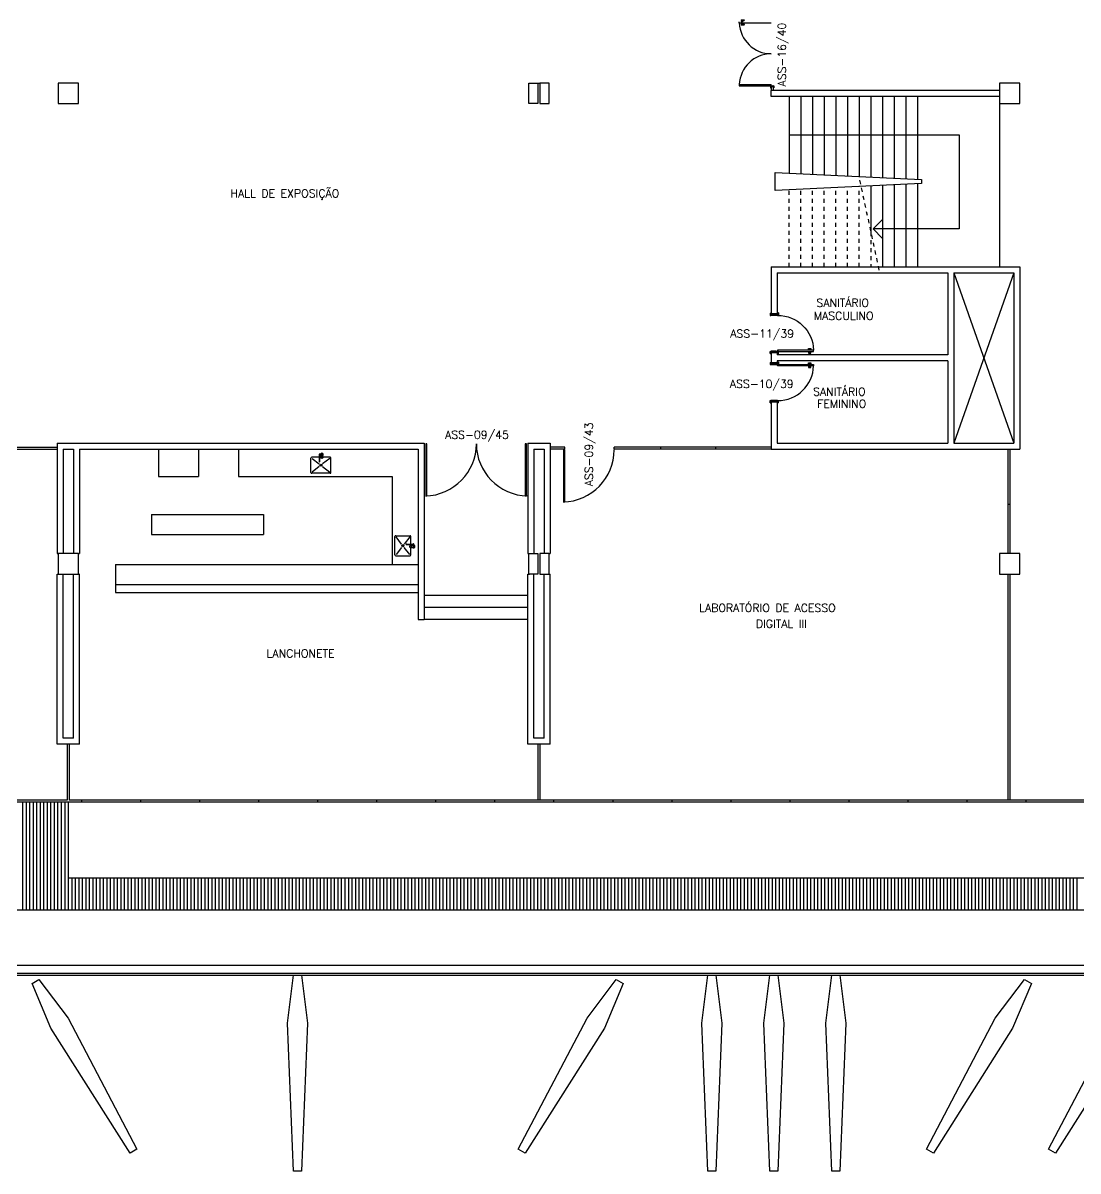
# Model space of a CAD drawing. Extents: x 205 to 339, y 16 to 85.
# Drawn here: x 262.63 to 288.99, y 16.78 to 45.48 of the extents above; entities that cross this region are included whole.
import ezdxf
from ezdxf.enums import TextEntityAlignment as Align

# ---------------------------------------------------------------- set-up
doc = ezdxf.new("R2010")
doc.units = 0
doc.header["$LTSCALE"] = 0.005
doc.header["$MEASUREMENT"] = 0
doc.linetypes.add('CENTER2', pattern=[1.125, 0.75, -0.125, 0.125, -0.125])
doc.linetypes.add('HIDDEN', pattern=[0.375, 0.25, -0.125])
doc.layers.get('0').update_dxf_attribs({"linetype": 'CONTINUOUS'})
for name, color, linetype in [('1', 1, 'CONTINUOUS'), ('2', 2, 'CONTINUOUS'), ('3', 2, 'CONTINUOUS'), ('ALV', 2, 'CONTINUOUS'), ('ENDEREÇO', 2, 'CONTINUOUS'), ('ESTR', 2, 'CONTINUOUS'), ('MACANETA', 1, 'CONTINUOUS'), ('PORTA', 3, 'CONTINUOUS'), ('PROJ', 1, 'HIDDEN'), ('TEXTO', 2, 'CONTINUOUS')]:
    doc.layers.add(name, color=color, linetype=linetype)
doc.styles.add('UNB-100', font='simplex.shx', dxfattribs={"height": 0.2})

# ---------------------------------------------------------------- blocks, each defined once
blk = doc.blocks.new('*X4')
at = {"color": 0}
for p, q in [((57.837, 9.014), (57.837, 11.714)), ((57.925, 9.014), (57.925, 11.714)), ((58.012, 9.014), (58.012, 11.714)), ((58.1, 9.014), (58.1, 11.714)), ((58.187, 9.014), (58.187, 11.714)), ((58.275, 9.014), (58.275, 11.714)), ((58.362, 9.014), (58.362, 11.714)), ((58.45, 9.014), (58.45, 11.714)), ((58.537, 9.014), (58.537, 11.714)), ((58.625, 9.014), (58.625, 11.714)), ((58.712, 9.014), (58.712, 11.714)), ((58.8, 9.014), (58.8, 11.714)), ((58.887, 9.014), (58.887, 11.714)), ((58.975, 9.014), (58.975, 9.814)), ((59.062, 9.014), (59.062, 9.814)), ((59.15, 9.014), (59.15, 9.814)), ((59.237, 9.014), (59.237, 9.814)), ((59.325, 9.014), (59.325, 9.814)), ((59.412, 9.014), (59.412, 9.814)), ((59.5, 9.014), (59.5, 9.814)), ((59.587, 9.014), (59.587, 9.814)), ((59.675, 9.014), (59.675, 9.814)), ((59.762, 9.014), (59.762, 9.814)), ((59.85, 9.014), (59.85, 9.814)), ((59.937, 9.014), (59.937, 9.814)), ((60.025, 9.014), (60.025, 9.814)), ((60.112, 9.014), (60.112, 9.814)), ((60.2, 9.014), (60.2, 9.814)), ((60.287, 9.014), (60.287, 9.814)), ((60.375, 9.014), (60.375, 9.814)), ((60.462, 9.014), (60.462, 9.814)), ((60.55, 9.014), (60.55, 9.814)), ((60.637, 9.014), (60.637, 9.814)), ((60.725, 9.014), (60.725, 9.814)), ((60.812, 9.014), (60.812, 9.814)), ((60.9, 9.014), (60.9, 9.814)), ((60.987, 9.014), (60.987, 9.814)), ((61.075, 9.014), (61.075, 9.814)), ((61.162, 9.014), (61.162, 9.814)), ((61.25, 9.014), (61.25, 9.814)), ((61.337, 9.014), (61.337, 9.814)), ((61.425, 9.014), (61.425, 9.814)), ((61.512, 9.014), (61.512, 9.814)), ((61.6, 9.014), (61.6, 9.814)), ((61.687, 9.014), (61.687, 9.814)), ((61.775, 9.014), (61.775, 9.814)), ((61.862, 9.014), (61.862, 9.814)), ((61.95, 9.014), (61.95, 9.814)), ((62.037, 9.014), (62.037, 9.814)), ((62.125, 9.014), (62.125, 9.814)), ((62.212, 9.014), (62.212, 9.814)), ((62.3, 9.014), (62.3, 9.814)), ((62.387, 9.014), (62.387, 9.814)), ((62.475, 9.014), (62.475, 9.814)), ((62.562, 9.014), (62.562, 9.814)), ((62.65, 9.014), (62.65, 9.814)), ((62.737, 9.014), (62.737, 9.814)), ((62.825, 9.014), (62.825, 9.814)), ((62.912, 9.014), (62.912, 9.814)), ((63, 9.014), (63, 9.814)), ((63.087, 9.014), (63.087, 9.814)), ((63.175, 9.014), (63.175, 9.814)), ((63.262, 9.014), (63.262, 9.814)), ((63.35, 9.014), (63.35, 9.814)), ((63.437, 9.014), (63.437, 9.814)), ((63.525, 9.014), (63.525, 9.814)), ((63.612, 9.014), (63.612, 9.814)), ((63.7, 9.014), (63.7, 9.814)), ((63.787, 9.014), (63.787, 9.814)), ((63.875, 9.014), (63.875, 9.814)), ((63.962, 9.014), (63.962, 9.814)), ((64.05, 9.014), (64.05, 9.814)), ((64.137, 9.014), (64.137, 9.814)), ((64.225, 9.014), (64.225, 9.814)), ((64.312, 9.014), (64.312, 9.814)), ((64.4, 9.014), (64.4, 9.814)), ((64.487, 9.014), (64.487, 9.814)), ((64.575, 9.014), (64.575, 9.814)), ((64.662, 9.014), (64.662, 9.814)), ((64.75, 9.014), (64.75, 9.814)), ((64.837, 9.014), (64.837, 9.814)), ((64.925, 9.014), (64.925, 9.814)), ((65.012, 9.014), (65.012, 9.814)), ((65.1, 9.014), (65.1, 9.814)), ((65.187, 9.014), (65.187, 9.814)), ((65.275, 9.014), (65.275, 9.814)), ((65.362, 9.014), (65.362, 9.814)), ((65.45, 9.014), (65.45, 9.814)), ((65.537, 9.014), (65.537, 9.814)), ((65.625, 9.014), (65.625, 9.814)), ((65.712, 9.014), (65.712, 9.814)), ((65.8, 9.014), (65.8, 9.814)), ((65.887, 9.014), (65.887, 9.814)), ((65.975, 9.014), (65.975, 9.814)), ((66.062, 9.014), (66.062, 9.814)), ((66.15, 9.014), (66.15, 9.814)), ((66.237, 9.014), (66.237, 9.814)), ((66.325, 9.014), (66.325, 9.814)), ((66.412, 9.014), (66.412, 9.814)), ((66.5, 9.014), (66.5, 9.814)), ((66.587, 9.014), (66.587, 9.814)), ((66.675, 9.014), (66.675, 9.814)), ((66.762, 9.014), (66.762, 9.814)), ((66.85, 9.014), (66.85, 9.814)), ((66.937, 9.014), (66.937, 9.814)), ((67.025, 9.014), (67.025, 9.814)), ((67.112, 9.014), (67.112, 9.814)), ((67.2, 9.014), (67.2, 9.814)), ((67.287, 9.014), (67.287, 9.814)), ((67.375, 9.014), (67.375, 9.814)), ((67.462, 9.014), (67.462, 9.814)), ((67.55, 9.014), (67.55, 9.814)), ((67.637, 9.014), (67.637, 9.814)), ((67.725, 9.014), (67.725, 9.814)), ((67.812, 9.014), (67.812, 9.814)), ((67.9, 9.014), (67.9, 9.814)), ((67.987, 9.014), (67.987, 9.814)), ((68.075, 9.014), (68.075, 9.814)), ((68.162, 9.014), (68.162, 9.814)), ((68.25, 9.014), (68.25, 9.814)), ((68.337, 9.014), (68.337, 9.814)), ((68.425, 9.014), (68.425, 9.814)), ((68.512, 9.014), (68.512, 9.814)), ((68.6, 9.014), (68.6, 9.814)), ((68.687, 9.014), (68.687, 9.814)), ((68.775, 9.014), (68.775, 9.814)), ((68.862, 9.014), (68.862, 9.814)), ((68.95, 9.014), (68.95, 9.814)), ((69.037, 9.014), (69.037, 9.814)), ((69.125, 9.014), (69.125, 9.814)), ((69.212, 9.014), (69.212, 9.814)), ((69.3, 9.014), (69.3, 9.814)), ((69.387, 9.014), (69.387, 9.814)), ((69.475, 9.014), (69.475, 9.814)), ((69.562, 9.014), (69.562, 9.814)), ((69.65, 9.014), (69.65, 9.814)), ((69.737, 9.014), (69.737, 9.814)), ((69.825, 9.014), (69.825, 9.814)), ((69.912, 9.014), (69.912, 9.814)), ((70, 9.014), (70, 9.814)), ((70.087, 9.014), (70.087, 9.814)), ((70.175, 9.014), (70.175, 9.814)), ((70.262, 9.014), (70.262, 9.814)), ((70.35, 9.014), (70.35, 9.814)), ((70.437, 9.014), (70.437, 9.814)), ((70.525, 9.014), (70.525, 9.814)), ((70.612, 9.014), (70.612, 9.814)), ((70.7, 9.014), (70.7, 9.814)), ((70.787, 9.014), (70.787, 9.814)), ((70.875, 9.014), (70.875, 9.814)), ((70.962, 9.014), (70.962, 9.814)), ((71.05, 9.014), (71.05, 9.814)), ((71.137, 9.014), (71.137, 9.814)), ((71.225, 9.014), (71.225, 9.814)), ((71.312, 9.014), (71.312, 9.814)), ((71.4, 9.014), (71.4, 9.814)), ((71.487, 9.014), (71.487, 9.814)), ((71.575, 9.014), (71.575, 9.814)), ((71.662, 9.014), (71.662, 9.814)), ((71.75, 9.014), (71.75, 9.814)), ((71.837, 9.014), (71.837, 9.814)), ((71.925, 9.014), (71.925, 9.814)), ((72.012, 9.014), (72.012, 9.814)), ((72.1, 9.014), (72.1, 9.814)), ((72.187, 9.014), (72.187, 9.814)), ((72.275, 9.014), (72.275, 9.814)), ((72.362, 9.014), (72.362, 9.814)), ((72.45, 9.014), (72.45, 9.814)), ((72.537, 9.014), (72.537, 9.814)), ((72.625, 9.014), (72.625, 9.814)), ((72.712, 9.014), (72.712, 9.814)), ((72.8, 9.014), (72.8, 9.814)), ((72.887, 9.014), (72.887, 9.814)), ((72.975, 9.014), (72.975, 9.814)), ((73.062, 9.014), (73.062, 9.814)), ((73.15, 9.014), (73.15, 9.814)), ((73.237, 9.014), (73.237, 9.814)), ((73.325, 9.014), (73.325, 9.814)), ((73.412, 9.014), (73.412, 9.814)), ((73.5, 9.014), (73.5, 9.814)), ((73.587, 9.014), (73.587, 9.814)), ((73.675, 9.014), (73.675, 9.814)), ((73.762, 9.014), (73.762, 9.814)), ((73.85, 9.014), (73.85, 9.814)), ((73.937, 9.014), (73.937, 9.814)), ((74.025, 9.014), (74.025, 9.814)), ((74.112, 9.014), (74.112, 9.814)), ((74.2, 9.014), (74.2, 9.814)), ((74.287, 9.014), (74.287, 9.814)), ((74.375, 9.014), (74.375, 9.814)), ((74.462, 9.014), (74.462, 9.814)), ((74.55, 9.014), (74.55, 9.814)), ((74.637, 9.014), (74.637, 9.814)), ((74.725, 9.014), (74.725, 9.814)), ((74.812, 9.014), (74.812, 9.814)), ((74.9, 9.014), (74.9, 9.814)), ((74.987, 9.014), (74.987, 9.814)), ((75.075, 9.014), (75.075, 9.814)), ((75.162, 9.014), (75.162, 9.814)), ((75.25, 9.014), (75.25, 9.814)), ((75.337, 9.014), (75.337, 9.814)), ((75.425, 9.014), (75.425, 9.814)), ((75.512, 9.014), (75.512, 9.814)), ((75.6, 9.014), (75.6, 9.814)), ((75.687, 9.014), (75.687, 9.814)), ((75.775, 9.014), (75.775, 9.814)), ((75.862, 9.014), (75.862, 9.814)), ((75.95, 9.014), (75.95, 9.814)), ((76.037, 9.014), (76.037, 9.814)), ((76.125, 9.014), (76.125, 9.814)), ((76.212, 9.014), (76.212, 9.814)), ((76.3, 9.014), (76.3, 9.814)), ((76.387, 9.014), (76.387, 9.814)), ((76.475, 9.014), (76.475, 9.814)), ((76.562, 9.014), (76.562, 9.814)), ((76.65, 9.014), (76.65, 9.814)), ((76.737, 9.014), (76.737, 9.814)), ((76.825, 9.014), (76.825, 9.814)), ((76.912, 9.014), (76.912, 9.814)), ((77, 9.014), (77, 9.814)), ((77.087, 9.014), (77.087, 9.814)), ((77.175, 9.014), (77.175, 9.814)), ((77.262, 9.014), (77.262, 9.814)), ((77.35, 9.014), (77.35, 9.814)), ((77.437, 9.014), (77.437, 9.814)), ((77.525, 9.014), (77.525, 9.814)), ((77.612, 9.014), (77.612, 9.814)), ((77.7, 9.014), (77.7, 9.814)), ((77.787, 9.014), (77.787, 9.814)), ((77.875, 9.014), (77.875, 9.814)), ((77.962, 9.014), (77.962, 9.814)), ((78.05, 9.014), (78.05, 9.814)), ((78.137, 9.014), (78.137, 9.814)), ((78.225, 9.014), (78.225, 9.814)), ((78.312, 9.014), (78.312, 9.814)), ((78.4, 9.014), (78.4, 9.814)), ((78.487, 9.014), (78.487, 9.814)), ((78.575, 9.014), (78.575, 9.814)), ((78.662, 9.014), (78.662, 9.814)), ((78.75, 9.014), (78.75, 9.814)), ((78.837, 9.014), (78.837, 9.814)), ((78.925, 9.014), (78.925, 9.814)), ((79.012, 9.014), (79.012, 9.814)), ((79.1, 9.014), (79.1, 9.814)), ((79.187, 9.014), (79.187, 9.814)), ((79.275, 9.014), (79.275, 9.814)), ((79.362, 9.014), (79.362, 9.814)), ((79.45, 9.014), (79.45, 9.814)), ((79.537, 9.014), (79.537, 9.814)), ((79.625, 9.014), (79.625, 9.814)), ((79.712, 9.014), (79.712, 9.814)), ((79.8, 9.014), (79.8, 9.814)), ((79.887, 9.014), (79.887, 9.814)), ((79.975, 9.014), (79.975, 9.814)), ((80.062, 9.014), (80.062, 9.814)), ((80.15, 9.014), (80.15, 9.814)), ((80.237, 9.014), (80.237, 9.814)), ((80.325, 9.014), (80.325, 9.814)), ((80.412, 9.014), (80.412, 9.814)), ((80.5, 9.014), (80.5, 9.814)), ((80.587, 9.014), (80.587, 9.814)), ((80.675, 9.014), (80.675, 9.814)), ((80.762, 9.014), (80.762, 9.814)), ((80.85, 9.014), (80.85, 9.814)), ((80.937, 9.014), (80.937, 9.814)), ((81.025, 9.014), (81.025, 9.814)), ((81.112, 9.014), (81.112, 9.814)), ((81.2, 9.014), (81.2, 9.814)), ((81.287, 9.014), (81.287, 9.814)), ((81.375, 9.014), (81.375, 9.814)), ((81.462, 9.014), (81.462, 9.814)), ((81.55, 9.014), (81.55, 9.814)), ((81.637, 9.014), (81.637, 9.814)), ((81.725, 9.014), (81.725, 9.814)), ((81.812, 9.014), (81.812, 9.814)), ((81.9, 9.014), (81.9, 9.814)), ((81.987, 9.014), (81.987, 9.814)), ((82.075, 9.014), (82.075, 9.814)), ((82.162, 9.014), (82.162, 9.814)), ((82.25, 9.014), (82.25, 9.814)), ((82.337, 9.014), (82.337, 9.814)), ((82.425, 9.014), (82.425, 9.814)), ((82.512, 9.014), (82.512, 9.814)), ((82.6, 9.014), (82.6, 9.814)), ((82.687, 9.014), (82.687, 9.814)), ((82.775, 9.014), (82.775, 9.814)), ((82.862, 9.014), (82.862, 9.814)), ((82.95, 9.014), (82.95, 9.814)), ((83.037, 9.014), (83.037, 9.814)), ((83.125, 9.014), (83.125, 9.814)), ((83.212, 9.014), (83.212, 9.814)), ((83.3, 9.014), (83.3, 9.814)), ((83.387, 9.014), (83.387, 9.814)), ((83.475, 9.014), (83.475, 9.814)), ((83.562, 9.014), (83.562, 9.814)), ((83.65, 9.014), (83.65, 9.814)), ((83.737, 9.014), (83.737, 9.814)), ((83.825, 9.014), (83.825, 9.814)), ((83.912, 9.014), (83.912, 9.814)), ((84, 9.014), (84, 9.814)), ((84.087, 9.014), (84.087, 9.814)), ((84.175, 9.014), (84.175, 9.814))]:
    blk.add_line(p, q, dxfattribs=at)
blk = doc.blocks.new('PORTA-90')
at = {"color": 2}
for p, q in [((-94, 1), (-94, 91)), ((-94, 91), (-91, 91)), ((-91, 91), (-91, 1)), ((-100, 3), (-100, 1)), ((-100, 3), (-94.5, 3)), ((-100, 1), (-94, 1)), ((-97, 1), (-97, -16)), ((-94.5, 3), (-94.5, 1)), ((-94, 1), (-94, -3)), ((-91, 1), (-94, 1)), ((2, 1), (-4, 1)), ((-4, 1), (-4, -3)), ((2, 3), (-3.5, 3)), ((-3.5, 3), (-3.5, 1)), ((-1, 1), (-1, -16)), ((2, 3), (2, 1)), ((-99.5, -18), (-99.5, -16)), ((-99.5, -16), (-93.5, -16)), ((-99.5, -18), (-94, -18)), ((-94, -3), (-93.5, -3)), ((-94, -18), (-94, -16)), ((-93.5, -3), (-93.5, -7.5)), ((-93.5, -7.5), (-93.5, -16)), ((-4.5, -3), (-4.5, -7.5)), ((-4, -3), (-4.5, -3)), ((-4.5, -7.5), (-4.5, -16)), ((1.5, -16), (-4.5, -16)), ((1.5, -16), (-4.5, -16)), ((-4, -18), (-4, -16)), ((1.5, -18), (-4, -18)), ((1.5, -18), (1.5, -16))]:
    blk.add_line(p, q, dxfattribs=at)
at = {"color": 1}
for p, q in [((-98.2, 84), (-95.9, 84)), ((-98.2, 78.5), (-98.2, 84)), ((-95.9, 78.5), (-98.2, 78.5)), ((-95.9, 84), (-95.9, 78.5)), ((-86.8, 84), (-89.1, 84)), ((-89.1, 84), (-89.1, 78.5)), ((-89.1, 78.5), (-86.8, 78.5)), ((-86.8, 78.5), (-86.8, 84))]:
    blk.add_line(p, q, dxfattribs=at)
blk.add_arc((-94, 1), 90, 0, 88.0898, dxfattribs=at)
blk = doc.blocks.new('MACANETA')
at = {"layer": 'MACANETA'}
for p, q in [((-0.077, 0.052), (-0.077, 0.12)), ((-0.059, 0.052), (-0.059, 0.12)), ((-0.059, 0.075), (-0.036, 0.075)), ((-0.059, 0.052), (-0.036, 0.052)), ((-0.036, 0.044), (-0.036, 0.084)), ((-0.036, 0.084), (-0.03, 0.084)), ((-0.036, 0.044), (-0.03, 0.044)), ((0.006, 0.084), (0, 0.084)), ((0.006, 0.044), (0, 0.044)), ((0.006, 0.044), (0.006, 0.084)), ((0.029, 0.075), (0.006, 0.075)), ((0.029, 0.052), (0.006, 0.052)), ((0.029, 0.052), (0.029, 0.12)), ((0.047, 0.052), (0.047, 0.12))]:
    blk.add_line(p, q, dxfattribs=at)
for centre, start, end in [((-0.068, 0.12), 90, 180), ((-0.068, 0.052), 180, 270), ((-0.068, 0.12), 0, 90), ((-0.068, 0.052), 270, 0), ((0.038, 0.12), 90, 180), ((0.038, 0.052), 180, 270), ((0.038, 0.12), 0, 90), ((0.038, 0.052), 270, 0)]:
    blk.add_arc(centre, 0.00874, start, end, dxfattribs=at)

msp = doc.modelspace()

# ---------------------------------------------------------------- linework, layer by layer
at = {"layer": '1'}
for p, q in [((281.777, 43.641), (281.777, 41.719)), ((282.068, 43.641), (282.068, 41.705)), ((282.358, 43.641), (282.358, 41.692)), ((282.649, 43.641), (282.649, 41.678)), ((282.94, 43.641), (282.94, 41.664)), ((283.231, 43.641), (283.231, 41.65)), ((283.522, 43.641), (283.522, 41.636)), ((283.813, 43.641), (283.813, 41.622)), ((284.104, 43.641), (284.104, 41.608)), ((284.395, 43.641), (284.395, 41.594)), ((284.686, 43.641), (284.686, 41.58)), ((284.977, 43.641), (284.977, 41.566)), ((283.813, 41.401), (283.813, 40.248)), ((284.104, 41.415), (284.104, 39.381)), ((284.395, 41.429), (284.395, 39.381)), ((284.686, 41.442), (284.686, 39.381)), ((284.977, 41.456), (284.977, 39.381)), ((285.887, 39.231), (287.387, 34.971)), ((287.387, 39.231), (285.887, 34.971)), ((257.957, 34.871), (263.482, 34.871)), ((257.957, 34.821), (263.482, 34.821)), ((276.167, 34.871), (275.802, 34.871)), ((276.167, 34.821), (275.802, 34.821)), ((276.167, 34.821), (276.167, 34.871)), ((281.327, 34.871), (277.405, 34.871)), ((277.405, 34.821), (277.405, 34.871)), ((281.327, 34.821), (277.405, 34.821)), ((278.564, 34.821), (278.564, 34.871)), ((279.945, 34.821), (279.945, 34.871)), ((287.241, 34.821), (287.241, 32.211)), ((287.291, 34.821), (287.291, 32.211)), ((287.291, 33.44), (287.241, 33.44)), ((287.241, 31.701), (287.241, 26.051)), ((287.291, 31.701), (287.291, 26.051)), ((275.242, 31.161), (272.657, 31.161)), ((275.242, 30.861), (272.657, 30.861)), ((275.242, 30.561), (272.657, 30.561)), ((263.737, 27.451), (263.737, 26.051)), ((263.787, 27.451), (263.787, 26.051)), ((275.497, 27.451), (275.497, 26.051)), ((275.547, 27.451), (275.547, 26.051)), ((263.762, 26.001), (263.762, 24.101)), ((310.547, 24.101), (263.762, 24.101)), ((310.547, 23.301), (240.497, 23.301)), ((240.297, 21.676), (310.747, 21.676))]:
    msp.add_line(p, q, dxfattribs=at)
at = {"layer": '1', "linetype": 'CENTER2'}
msp.add_line((283.534, 41.548), (284.018, 39.293), dxfattribs=at)
at = {"layer": '1'}
msp.add_lwpolyline([(281.777, 42.68), (286.019, 42.68), (286.019, 40.327), (283.871, 40.327), (284.11, 40.087), (283.871, 40.327), (284.11, 40.566)], dxfattribs=at)
for centre, start, end in [((272.653, 34.957), 271.3169, 0), ((275.263, 34.957), 180, 268.6831), ((276.098, 34.807), 271.3169, 0)]:
    msp.add_arc(centre, 1.305, start, end, dxfattribs=at)
at = {"layer": '2'}
msp.add_line((287.027, 43.461), (287.027, 39.381), dxfattribs=at)
at = {"layer": '3'}
for p, q in [((280.527, 45.476), (280.527, 45.506)), ((280.527, 45.476), (281.327, 45.476)), ((280.527, 43.936), (280.527, 43.906)), ((280.527, 43.936), (281.327, 43.936)), ((281.327, 43.906), (281.327, 43.936)), ((281.362, 43.916), (281.377, 43.916)), ((281.362, 43.906), (281.362, 43.916)), ((281.377, 43.916), (281.377, 43.906)), ((280.527, 43.906), (281.327, 43.906)), ((281.317, 43.896), (281.327, 43.896)), ((281.317, 43.846), (281.317, 43.896)), ((281.327, 43.846), (281.317, 43.846)), ((281.327, 43.906), (281.362, 43.906)), ((281.327, 43.896), (281.327, 43.906)), ((281.327, 43.891), (281.327, 43.896)), ((281.327, 43.891), (281.327, 43.791)), ((281.327, 43.891), (281.377, 43.891)), ((281.377, 43.891), (281.377, 43.906)), ((281.377, 43.906), (281.387, 43.906)), ((281.377, 43.891), (281.377, 43.791)), ((281.387, 43.856), (281.377, 43.856)), ((281.387, 43.906), (281.387, 43.856)), ((263.737, 26.051), (240.497, 26.051)), ((310.547, 26.001), (240.497, 26.001)), ((310.547, 26.051), (263.787, 26.051))]:
    msp.add_line(p, q, dxfattribs=at)
for points in [[(272.693, 34.957), (272.693, 33.652), (272.723, 33.652), (272.723, 34.957)], [(275.181, 34.957), (275.181, 33.652), (275.211, 33.652), (275.211, 34.957)], [(276.138, 34.807), (276.138, 33.502), (276.168, 33.502), (276.168, 34.807)]]:
    msp.add_lwpolyline(points, close=True, dxfattribs=at)
at = {"layer": 'ALV'}
for p, q in [((287.027, 43.791), (281.327, 43.791)), ((281.327, 43.641), (281.327, 43.791)), ((287.027, 43.641), (281.327, 43.641)), ((281.327, 39.381), (287.537, 39.381)), ((281.327, 39.381), (281.327, 38.206)), ((287.537, 39.381), (287.537, 34.821)), ((281.477, 39.231), (285.737, 39.231)), ((281.477, 39.231), (281.477, 38.206)), ((285.737, 39.231), (285.737, 37.176)), ((285.887, 39.231), (285.887, 34.971)), ((285.887, 39.231), (287.387, 39.231)), ((287.387, 39.231), (287.387, 34.971)), ((281.477, 38.206), (281.327, 38.206)), ((281.327, 37.226), (281.327, 36.976)), ((281.477, 37.226), (281.327, 37.226)), ((281.477, 37.226), (281.477, 37.176)), ((285.737, 37.176), (281.477, 37.176)), ((285.737, 37.026), (281.477, 37.026)), ((281.477, 37.026), (281.477, 36.976)), ((285.737, 37.026), (285.737, 34.971)), ((281.477, 36.976), (281.327, 36.976)), ((281.327, 35.996), (281.327, 34.821)), ((281.477, 35.996), (281.327, 35.996)), ((281.477, 35.996), (281.477, 34.971)), ((263.482, 34.971), (272.657, 34.971)), ((263.482, 34.971), (263.482, 32.211)), ((263.632, 34.821), (263.892, 34.821)), ((263.632, 34.821), (263.632, 32.211)), ((263.892, 34.821), (263.892, 32.211)), ((264.042, 34.821), (264.042, 32.211)), ((264.042, 34.821), (272.507, 34.821)), ((266.015, 34.821), (266.015, 34.141)), ((267.015, 34.821), (267.015, 34.141)), ((268.015, 34.821), (268.015, 34.141)), ((272.507, 34.821), (272.507, 30.561)), ((272.657, 34.971), (272.657, 30.561)), ((275.242, 34.971), (275.242, 32.211)), ((275.242, 34.971), (275.802, 34.971)), ((275.392, 34.821), (275.392, 32.211)), ((275.392, 34.821), (275.652, 34.821)), ((275.652, 34.821), (275.652, 32.211)), ((275.802, 34.971), (275.802, 32.211)), ((281.327, 34.821), (287.537, 34.821)), ((281.477, 34.971), (285.737, 34.971)), ((285.887, 34.971), (287.387, 34.971)), ((266.015, 34.141), (267.015, 34.141)), ((268.015, 34.141), (271.857, 34.141)), ((271.857, 34.141), (271.857, 31.941)), ((265.842, 33.191), (268.642, 33.191)), ((265.842, 33.191), (265.842, 32.691)), ((268.642, 33.191), (268.642, 32.691)), ((265.842, 32.691), (268.642, 32.691)), ((263.482, 32.211), (263.507, 32.211)), ((264.017, 32.211), (264.042, 32.211)), ((275.242, 32.211), (275.267, 32.211)), ((275.777, 32.211), (275.802, 32.211)), ((264.942, 31.941), (272.507, 31.941)), ((264.942, 31.941), (264.942, 31.241)), ((263.482, 27.451), (263.482, 31.701)), ((263.482, 31.701), (263.522, 31.701)), ((263.632, 27.601), (263.632, 31.701)), ((263.892, 27.601), (263.892, 31.701)), ((264.017, 31.701), (264.042, 31.701)), ((264.042, 31.701), (264.042, 31.706)), ((264.042, 27.451), (264.042, 31.701)), ((275.242, 27.451), (275.242, 31.701)), ((275.242, 31.701), (275.282, 31.701)), ((275.392, 27.601), (275.392, 31.701)), ((275.652, 27.601), (275.652, 31.701)), ((275.777, 31.701), (275.802, 31.701)), ((275.802, 27.451), (275.802, 31.701)), ((264.942, 31.441), (272.507, 31.441)), ((264.942, 31.241), (272.507, 31.241)), ((272.507, 30.561), (272.657, 30.561)), ((263.892, 27.601), (263.632, 27.601)), ((275.652, 27.601), (275.392, 27.601)), ((264.042, 27.451), (263.482, 27.451)), ((275.802, 27.451), (275.242, 27.451)), ((264.097, 26.001), (264.097, 26.051)), ((265.572, 26.001), (265.572, 26.051)), ((267.047, 26.001), (267.047, 26.051)), ((268.522, 26.001), (268.522, 26.051)), ((269.997, 26.001), (269.997, 26.051)), ((271.472, 26.001), (271.472, 26.051)), ((272.947, 26.001), (272.947, 26.051)), ((274.422, 26.001), (274.422, 26.051)), ((275.897, 26.001), (275.897, 26.051)), ((277.372, 26.001), (277.372, 26.051)), ((278.847, 26.001), (278.847, 26.051)), ((280.322, 26.001), (280.322, 26.051)), ((281.797, 26.001), (281.797, 26.051)), ((283.272, 26.001), (283.272, 26.051)), ((284.747, 26.001), (284.747, 26.051)), ((286.222, 26.001), (286.222, 26.051)), ((287.697, 26.001), (287.697, 26.051)), ((240.497, 21.926), (310.547, 21.926)), ((240.347, 21.726), (310.697, 21.726))]:
    msp.add_line(p, q, dxfattribs=at)
msp.add_lwpolyline([(281.427, 41.736), (285.077, 41.561), (285.077, 41.461), (281.427, 41.286)], close=True, dxfattribs=at)
at = {"layer": 'ESTR'}
msp.add_line((275.497, 43.971), (275.547, 43.971), dxfattribs=at)
for points in [[(264.017, 43.971), (263.507, 43.971), (263.507, 43.461), (264.017, 43.461)], [(275.497, 43.461), (275.267, 43.461), (275.267, 43.971), (275.497, 43.971)], [(275.777, 43.971), (275.547, 43.971), (275.547, 43.461), (275.777, 43.461)], [(287.027, 43.461), (287.537, 43.461), (287.537, 43.971), (287.027, 43.971)], [(264.017, 32.211), (263.507, 32.211), (263.507, 31.701), (264.017, 31.701)], [(275.497, 31.701), (275.267, 31.701), (275.267, 32.211), (275.497, 32.211)], [(275.777, 32.211), (275.547, 32.211), (275.547, 31.701), (275.777, 31.701)], [(287.027, 31.701), (287.537, 31.701), (287.537, 32.211), (287.027, 32.211)], [(263.028, 21.565), (263.758, 20.601), (265.478, 17.322), (265.305, 17.222), (263.325, 20.351), (262.855, 21.465)], [(269.592, 21.676), (269.742, 20.476), (269.592, 16.776), (269.392, 16.776), (269.242, 20.476), (269.392, 21.676)], [(277.628, 21.465), (277.158, 20.351), (275.178, 17.222), (275.005, 17.322), (276.725, 20.601), (277.455, 21.565)], [(279.942, 21.676), (280.092, 20.476), (279.942, 16.776), (279.742, 16.776), (279.592, 20.476), (279.742, 21.676)], [(281.492, 21.676), (281.642, 20.476), (281.492, 16.776), (281.292, 16.776), (281.142, 20.476), (281.292, 21.676)], [(283.042, 21.676), (283.192, 20.476), (283.042, 16.776), (282.842, 16.776), (282.692, 20.476), (282.842, 21.676)], [(287.828, 21.465), (287.358, 20.351), (285.378, 17.222), (285.205, 17.322), (286.925, 20.601), (287.655, 21.565)], [(290.878, 21.465), (290.408, 20.351), (288.428, 17.222), (288.255, 17.322), (289.975, 20.601), (290.705, 21.565)]]:
    msp.add_lwpolyline(points, close=True, dxfattribs=at)
at = {"layer": 'PORTA', "color": 1}
for p, q in [((269.824, 34.52), (269.824, 34.6)), ((269.824, 34.24), (269.824, 34.52)), ((270.037, 34.62), (269.844, 34.62)), ((269.854, 34.59), (270.031, 34.453)), ((270.037, 34.52), (270.037, 34.686)), ((270.037, 34.509), (270.037, 34.52)), ((270.047, 34.52), (270.047, 34.686)), ((270.073, 34.62), (270.047, 34.62)), ((270.047, 34.509), (270.047, 34.52)), ((270.081, 34.697), (270.052, 34.697)), ((270.07, 34.677), (270.053, 34.677)), ((270.072, 34.609), (270.077, 34.664)), ((270.072, 34.609), (270.074, 34.615)), ((270.074, 34.603), (270.072, 34.609)), ((270.074, 34.615), (270.079, 34.621)), ((270.079, 34.597), (270.074, 34.603)), ((270.077, 34.664), (270.078, 34.668)), ((270.078, 34.668), (270.083, 34.671)), ((270.079, 34.621), (270.087, 34.625)), ((270.087, 34.593), (270.079, 34.597)), ((270.083, 34.671), (270.089, 34.673)), ((270.087, 34.625), (270.097, 34.626)), ((270.097, 34.592), (270.087, 34.593)), ((270.089, 34.673), (270.097, 34.674)), ((270.097, 34.674), (270.105, 34.673)), ((270.097, 34.626), (270.107, 34.625)), ((270.107, 34.593), (270.097, 34.592)), ((270.105, 34.673), (270.111, 34.671)), ((270.107, 34.625), (270.114, 34.621)), ((270.114, 34.597), (270.107, 34.593)), ((270.111, 34.671), (270.116, 34.668)), ((270.114, 34.678), (270.114, 34.669)), ((270.114, 34.621), (270.12, 34.615)), ((270.12, 34.603), (270.114, 34.597)), ((270.116, 34.668), (270.117, 34.664)), ((270.294, 34.59), (270.116, 34.453)), ((270.122, 34.609), (270.117, 34.664)), ((270.12, 34.615), (270.122, 34.609)), ((270.122, 34.609), (270.12, 34.603)), ((270.304, 34.62), (270.121, 34.62)), ((270.324, 34.52), (270.324, 34.6)), ((270.324, 34.24), (270.324, 34.52)), ((270.304, 34.22), (269.844, 34.22)), ((270.031, 34.387), (269.854, 34.25)), ((270.116, 34.387), (270.294, 34.25)), ((271.922, 32.179), (271.922, 32.639)), ((271.942, 32.659), (272.222, 32.659)), ((272.089, 32.451), (271.952, 32.629)), ((272.292, 32.629), (272.155, 32.451)), ((272.211, 32.445), (272.222, 32.445)), ((272.211, 32.435), (272.222, 32.435)), ((272.222, 32.659), (272.302, 32.659)), ((272.222, 32.445), (272.388, 32.445)), ((272.222, 32.435), (272.388, 32.435)), ((272.322, 32.445), (272.322, 32.639)), ((272.322, 32.409), (272.322, 32.435)), ((271.942, 32.159), (272.222, 32.159)), ((272.089, 32.366), (271.952, 32.189)), ((272.292, 32.189), (272.155, 32.366)), ((272.222, 32.159), (272.302, 32.159)), ((272.294, 32.385), (272.295, 32.395)), ((272.295, 32.375), (272.294, 32.385)), ((272.295, 32.395), (272.299, 32.403)), ((272.299, 32.368), (272.295, 32.375)), ((272.299, 32.403), (272.305, 32.409)), ((272.305, 32.362), (272.299, 32.368)), ((272.305, 32.409), (272.311, 32.41)), ((272.311, 32.36), (272.305, 32.362)), ((272.311, 32.41), (272.367, 32.405)), ((272.311, 32.41), (272.317, 32.409)), ((272.311, 32.36), (272.367, 32.365)), ((272.317, 32.362), (272.311, 32.36)), ((272.317, 32.409), (272.323, 32.403)), ((272.323, 32.368), (272.317, 32.362)), ((272.322, 32.179), (272.322, 32.361)), ((272.323, 32.403), (272.327, 32.395)), ((272.327, 32.375), (272.323, 32.368)), ((272.327, 32.395), (272.328, 32.385)), ((272.328, 32.385), (272.327, 32.375)), ((272.367, 32.405), (272.37, 32.404)), ((272.37, 32.366), (272.367, 32.365)), ((272.37, 32.404), (272.373, 32.399)), ((272.373, 32.371), (272.37, 32.366)), ((272.38, 32.369), (272.371, 32.369)), ((272.373, 32.399), (272.375, 32.393)), ((272.375, 32.377), (272.373, 32.371)), ((272.375, 32.393), (272.376, 32.385)), ((272.376, 32.385), (272.375, 32.377)), ((272.379, 32.412), (272.379, 32.429)), ((272.399, 32.401), (272.399, 32.431))]:
    msp.add_line(p, q, dxfattribs=at)
for centre, radius in [((270.074, 34.42), 0.0266), ((270.074, 34.42), 0.0163), ((272.122, 32.409), 0.0266), ((272.122, 32.409), 0.0163)]:
    msp.add_circle(centre, radius, dxfattribs=at)
for centre, radius, start, end in [((281.327, 45.506), 0.8, 182.1491, 270), ((281.327, 43.906), 0.8, 90, 177.8509), ((269.844, 34.6), 0.02, 90, 180), ((270.042, 34.686), 0.0145, 290.161, 249.839), ((270.042, 34.509), 0.00738, 132.6559, 47.3441), ((270.042, 34.686), 0.005, 0.0037, 179.9963), ((270.042, 34.509), 0.005, 179.9935, 0.0065), ((270.097, 34.686), 0.0349, 306.1705, 162.2568), ((270.097, 34.686), 0.0349, 195.5373, 233.9987), ((270.07, 34.667), 0.01, 12.8285, 90), ((270.097, 34.686), 0.0189, 332.7367, 145.7375), ((270.304, 34.6), 0.02, 0, 90), ((269.844, 34.24), 0.02, 180, 270), ((270.304, 34.24), 0.02, 270, 0), ((271.942, 32.639), 0.02, 90, 180), ((272.211, 32.44), 0.00738, 42.6559, 317.3441), ((272.211, 32.44), 0.005, 89.9935, 270.0065), ((272.302, 32.639), 0.02, 0, 90), ((272.388, 32.44), 0.0145, 200.161, 159.839), ((272.388, 32.44), 0.005, 270.0037, 89.9963), ((271.942, 32.179), 0.02, 180, 270), ((272.302, 32.179), 0.02, 270, 0), ((272.388, 32.385), 0.0349, 105.5373, 143.9987), ((272.388, 32.385), 0.0349, 216.1705, 72.2568), ((272.369, 32.412), 0.01, 282.8285, 360), ((272.388, 32.385), 0.0189, 242.7367, 55.7375)]:
    msp.add_arc(centre, radius, start, end, dxfattribs=at)
at = {"layer": 'PROJ'}
for p, q in [((282.358, 39.381), (282.358, 41.331)), ((282.649, 39.381), (282.649, 41.345)), ((282.94, 39.381), (282.94, 41.359)), ((283.231, 39.381), (283.231, 41.373)), ((283.522, 39.381), (283.522, 41.387)), ((281.777, 39.381), (281.777, 41.303)), ((282.068, 39.381), (282.068, 41.317)), ((283.813, 40.248), (283.813, 39.381))]:
    msp.add_line(p, q, dxfattribs=at)

# ---------------------------------------------------------------- block references
at = {"layer": '1'}
msp.add_blockref('*X4', (204.792, 14.287), dxfattribs=at)
at = {"layer": '3', "extrusion": (0, 0, -1), "xscale": -1, "zscale": -1, "rotation": 90}
msp.add_blockref('MACANETA', (-280.527, 45.476), dxfattribs=at)
at = {"layer": '3', "yscale": 0.01, "zscale": 0.01, "rotation": 270}
for p, xscale in [((281.475, 38.206), -0.01), ((281.475, 35.996), 0.01)]:
    msp.add_blockref('PORTA-90', p, dxfattribs=dict(at, xscale=xscale))

# ---------------------------------------------------------------- texts
at = {"layer": 'ENDEREÇO', "style": 'UNB-100'}
for s, p in [('ASS-16/40', (281.691, 44.685)), ('ASS-09/43', (276.87, 34.69))]:
    msp.add_text(s, height=0.2, rotation=90, dxfattribs=at).set_placement(p, align=Align.CENTER)
for s, p in [('ASS-11/39', (281.099, 37.61)), ('ASS-10/39', (281.09, 36.354)), ('ASS-09/45', (273.974, 35.081))]:
    msp.add_text(s, height=0.2, dxfattribs=at).set_placement(p, align=Align.CENTER)
msp.add_text('SANITÁRIO', height=0.2, dxfattribs=at).set_placement((282.371, 36.159))
at = {"layer": 'TEXTO', "style": 'UNB-100'}
for s, p in [('HALL DE EXPOSIÇÃO', (267.814, 41.116)), ('SANITÁRIO', (282.456, 38.38)), ('MASCULINO', (282.39, 38.055)), ('FEMININO', (282.474, 35.858)), ('LABORATÓRIO DE ACESSO', (279.525, 30.754)), ('DIGITAL III', (280.942, 30.358)), ('LANCHONETE', (268.717, 29.616))]:
    msp.add_text(s, height=0.2, dxfattribs=at).set_placement(p)

doc.saveas('drawing.dxf')
